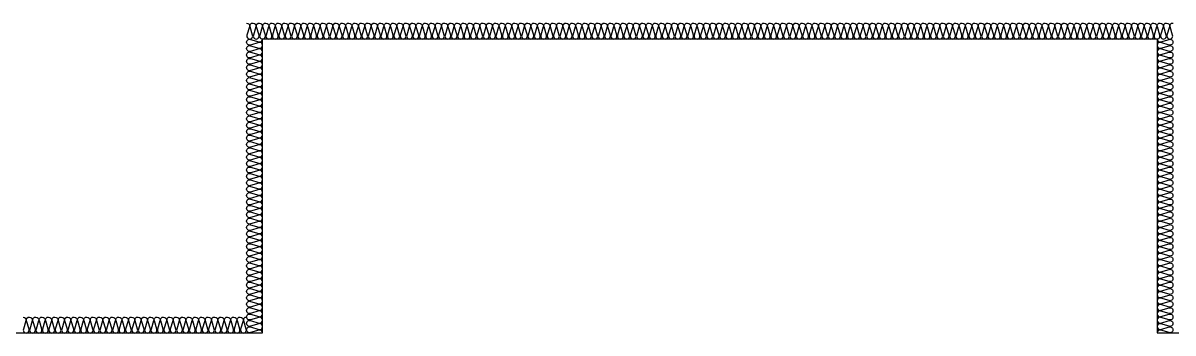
# Model space of a CAD drawing. Header units: millimetres. Extents: x 17311 to 801382, y -242618 to -104888.
# Drawn here: x 313111 to 316711, y -170479 to -169509 of the extents above; entities that cross this region are included whole.
import ezdxf

# ---------------------------------------------------------------- set-up
doc = ezdxf.new("R2010")
doc.units = ezdxf.units.MM
doc.header["$LTSCALE"] = 250
doc.layers.add('ISL', color=251, linetype='Continuous')

msp = doc.modelspace()

# ---------------------------------------------------------------- linework, layer by layer
at = {"layer": 'ISL'}
for points in [[(313810.7, -169509.5, -0.00027), (313810.7, -169509.5, -0.509267), (313819.5, -169521.6), (313811.8, -169547.4, 1.372593), (313829.5, -169547.4), (313821.8, -169521.6, -0.509267), (313830.7, -169509.5, -0.509267), (313839.5, -169521.6), (313831.8, -169547.4, 1.372593), (313849.5, -169547.4), (313841.8, -169521.6, -0.509267), (313850.7, -169509.5, -0.509267), (313859.5, -169521.6), (313851.8, -169547.4, 1.372593), (313869.5, -169547.4), (313861.8, -169521.6, -0.509267), (313870.7, -169509.5, -0.509267), (313879.5, -169521.6), (313871.8, -169547.4, 1.372593), (313889.5, -169547.4), (313881.8, -169521.6, -0.509267), (313890.7, -169509.5, -0.509267), (313899.5, -169521.6), (313891.8, -169547.4, 1.372593), (313909.5, -169547.4), (313901.8, -169521.6, -0.509267), (313910.7, -169509.5, -0.509267), (313919.5, -169521.6), (313911.8, -169547.4, 1.372593), (313929.5, -169547.4), (313921.8, -169521.6, -0.509267), (313930.7, -169509.5, -0.509267), (313939.5, -169521.6), (313931.8, -169547.4, 1.372593), (313949.5, -169547.4), (313941.8, -169521.6, -0.509267), (313950.7, -169509.5, -0.509267), (313959.5, -169521.6), (313951.8, -169547.4, 1.372593), (313969.5, -169547.4), (313961.8, -169521.6, -0.509267), (313970.7, -169509.5, -0.509267), (313979.5, -169521.6), (313971.8, -169547.4, 1.372593), (313989.5, -169547.4), (313981.8, -169521.6, -0.509267), (313990.7, -169509.5, -0.509267), (313999.5, -169521.6), (313991.8, -169547.4, 1.372593), (314009.5, -169547.4), (314001.8, -169521.6, -0.509267), (314010.7, -169509.5, -0.509267), (314019.5, -169521.6), (314011.8, -169547.4, 1.372593), (314029.5, -169547.4), (314021.8, -169521.6, -0.509267), (314030.7, -169509.5, -0.509267), (314039.5, -169521.6), (314031.8, -169547.4, 1.372593), (314049.5, -169547.4), (314041.8, -169521.6, -0.509267), (314050.7, -169509.5, -0.509267), (314059.5, -169521.6), (314051.8, -169547.4, 1.372593), (314069.5, -169547.4), (314061.8, -169521.6, -0.509267), (314070.7, -169509.5, -0.509267), (314079.5, -169521.6), (314071.8, -169547.4, 1.372593), (314089.5, -169547.4), (314081.8, -169521.6, -0.509267), (314090.7, -169509.5, -0.509267), (314099.5, -169521.6), (314091.8, -169547.4, 1.372593), (314109.5, -169547.4), (314101.8, -169521.6, -0.509267), (314110.7, -169509.5, -0.509267), (314119.5, -169521.6), (314111.8, -169547.4, 1.372593), (314129.5, -169547.4), (314121.8, -169521.6, -0.509267), (314130.7, -169509.5, -0.509267), (314139.5, -169521.6), (314131.8, -169547.4, 1.372593), (314149.5, -169547.4), (314141.8, -169521.6, -0.509267), (314150.7, -169509.5, -0.509267), (314159.5, -169521.6), (314151.8, -169547.4, 1.372593), (314169.5, -169547.4), (314161.8, -169521.6, -0.509267), (314170.7, -169509.5, -0.509267), (314179.5, -169521.6), (314171.8, -169547.4, 1.372593), (314189.5, -169547.4), (314181.8, -169521.6, -0.509267), (314190.7, -169509.5, -0.509267), (314199.5, -169521.6), (314191.8, -169547.4, 1.372593), (314209.5, -169547.4), (314201.8, -169521.6, -0.509267), (314210.7, -169509.5, -0.509267), (314219.5, -169521.6), (314211.8, -169547.4, 1.372593), (314229.5, -169547.4), (314221.8, -169521.6, -0.509267), (314230.7, -169509.5, -0.509267), (314239.5, -169521.6), (314231.8, -169547.4, 1.372593), (314249.5, -169547.4), (314241.8, -169521.6, -0.509267), (314250.7, -169509.5, -0.509267), (314259.5, -169521.6), (314251.8, -169547.4, 1.372593), (314269.5, -169547.4), (314261.8, -169521.6, -0.509267), (314270.7, -169509.5, -0.509267), (314279.5, -169521.6), (314271.8, -169547.4, 1.372593), (314289.5, -169547.4), (314281.8, -169521.6, -0.509267), (314290.7, -169509.5, -0.509267), (314299.5, -169521.6), (314291.8, -169547.4, 1.372593), (314309.5, -169547.4), (314301.8, -169521.6, -0.509267), (314310.7, -169509.5, -0.509267), (314319.5, -169521.6), (314311.8, -169547.4, 1.372593), (314329.5, -169547.4), (314321.8, -169521.6, -0.509267), (314330.7, -169509.5, -0.509267), (314339.5, -169521.6), (314331.8, -169547.4, 1.372593), (314349.5, -169547.4), (314341.8, -169521.6, -0.509267), (314350.7, -169509.5, -0.509267), (314359.5, -169521.6), (314351.8, -169547.4, 1.372593), (314369.5, -169547.4), (314361.8, -169521.6, -0.509267), (314370.7, -169509.5, -0.509267), (314379.5, -169521.6), (314371.8, -169547.4, 1.372593), (314389.5, -169547.4), (314381.8, -169521.6, -0.509267), (314390.7, -169509.5, -0.509267), (314399.5, -169521.6), (314391.8, -169547.4, 1.372593), (314409.5, -169547.4), (314401.8, -169521.6, -0.509267), (314410.7, -169509.5, -0.509267), (314419.5, -169521.6), (314411.8, -169547.4, 1.372593), (314429.5, -169547.4), (314421.8, -169521.6, -0.509267), (314430.7, -169509.5, -0.509267), (314439.5, -169521.6), (314431.8, -169547.4, 1.372593), (314449.5, -169547.4), (314441.8, -169521.6, -0.509267), (314450.7, -169509.5, -0.509267), (314459.5, -169521.6), (314451.8, -169547.4, 1.372593), (314469.5, -169547.4), (314461.8, -169521.6, -0.509267), (314470.7, -169509.5, -0.509267), (314479.5, -169521.6), (314471.8, -169547.4, 1.372593), (314489.5, -169547.4), (314481.8, -169521.6, -0.509267), (314490.7, -169509.5, -0.509267), (314499.5, -169521.6), (314491.8, -169547.4, 1.372593), (314509.5, -169547.4), (314501.8, -169521.6, -0.509267), (314510.7, -169509.5, -0.509267), (314519.5, -169521.6), (314511.8, -169547.4, 1.372593), (314529.5, -169547.4), (314521.8, -169521.6, -0.509267), (314530.7, -169509.5, -0.509267), (314539.5, -169521.6), (314531.8, -169547.4, 1.372593), (314549.5, -169547.4), (314541.8, -169521.6, -0.509267), (314550.7, -169509.5, -0.509267), (314559.5, -169521.6), (314551.8, -169547.4, 1.372593), (314569.5, -169547.4), (314561.8, -169521.6, -0.509267), (314570.7, -169509.5, -0.509267), (314579.5, -169521.6), (314571.8, -169547.4, 1.372593), (314589.5, -169547.4), (314581.8, -169521.6, -0.509267), (314590.7, -169509.5, -0.509267), (314599.5, -169521.6), (314591.8, -169547.4, 1.372593), (314609.5, -169547.4), (314601.8, -169521.6, -0.509267), (314610.7, -169509.5, -0.509267), (314619.5, -169521.6), (314611.8, -169547.4, 1.372593), (314629.5, -169547.4), (314621.8, -169521.6, -0.509267), (314630.7, -169509.5, -0.509267), (314639.5, -169521.6), (314631.8, -169547.4, 1.372593), (314649.5, -169547.4), (314641.8, -169521.6, -0.509267), (314650.7, -169509.5, -0.509267), (314659.5, -169521.6), (314651.8, -169547.4, 1.372593), (314669.5, -169547.4), (314661.8, -169521.6, -0.509267), (314670.7, -169509.5, -0.509267), (314679.5, -169521.6), (314671.8, -169547.4, 1.372593), (314689.5, -169547.4), (314681.8, -169521.6, -0.509267), (314690.7, -169509.5, -0.509267), (314699.5, -169521.6), (314691.8, -169547.4, 1.372593), (314709.5, -169547.4), (314701.8, -169521.6, -0.509267), (314710.7, -169509.5, -0.509267), (314719.5, -169521.6), (314711.8, -169547.4, 1.372593), (314729.5, -169547.4), (314721.8, -169521.6, -0.509267), (314730.7, -169509.5, -0.509267), (314739.5, -169521.6), (314731.8, -169547.4, 1.372593), (314749.5, -169547.4), (314741.8, -169521.6, -0.509267), (314750.7, -169509.5, -0.509267), (314759.5, -169521.6), (314751.8, -169547.4, 1.372593), (314769.5, -169547.4), (314761.8, -169521.6, -0.509267), (314770.7, -169509.5, -0.509267), (314779.5, -169521.6), (314771.8, -169547.4, 1.372593), (314789.5, -169547.4), (314781.8, -169521.6, -0.509267), (314790.7, -169509.5, -0.509267), (314799.5, -169521.6), (314791.8, -169547.4, 1.372593), (314809.5, -169547.4), (314801.8, -169521.6, -0.509267), (314810.7, -169509.5, -0.509267), (314819.5, -169521.6), (314811.8, -169547.4, 1.372593), (314829.5, -169547.4), (314821.8, -169521.6, -0.509267), (314830.7, -169509.5, -0.509267), (314839.5, -169521.6), (314831.8, -169547.4, 1.372593), (314849.5, -169547.4), (314841.8, -169521.6, -0.509267), (314850.7, -169509.5, -0.509267), (314859.5, -169521.6), (314851.8, -169547.4, 1.372593), (314869.5, -169547.4), (314861.8, -169521.6, -0.509267), (314870.7, -169509.5, -0.509267), (314879.5, -169521.6), (314871.8, -169547.4, 1.372593), (314889.5, -169547.4), (314881.8, -169521.6, -0.509267), (314890.7, -169509.5, -0.509267), (314899.5, -169521.6), (314891.8, -169547.4, 1.372593), (314909.5, -169547.4), (314901.8, -169521.6, -0.509267), (314910.7, -169509.5, -0.509267), (314919.5, -169521.6), (314911.8, -169547.4, 1.372593), (314929.5, -169547.4), (314921.8, -169521.6, -0.509267), (314930.7, -169509.5, -0.509267), (314939.5, -169521.6), (314931.8, -169547.4, 1.372593), (314949.5, -169547.4), (314941.8, -169521.6, -0.509267), (314950.7, -169509.5, -0.509267), (314959.5, -169521.6), (314951.8, -169547.4, 1.372593), (314969.5, -169547.4), (314961.8, -169521.6, -0.509267), (314970.7, -169509.5, -0.509267), (314979.5, -169521.6), (314971.8, -169547.4, 1.372593), (314989.5, -169547.4), (314981.8, -169521.6, -0.509267), (314990.7, -169509.5, -0.509267), (314999.5, -169521.6), (314991.8, -169547.4, 1.372593), (315009.5, -169547.4), (315001.8, -169521.6, -0.509267), (315010.7, -169509.5, -0.509267), (315019.5, -169521.6), (315011.8, -169547.4, 1.372593), (315029.5, -169547.4), (315021.8, -169521.6, -0.509267), (315030.7, -169509.5, -0.509267), (315039.5, -169521.6), (315031.8, -169547.4, 1.372593), (315049.5, -169547.4), (315041.8, -169521.6, -0.509267), (315050.7, -169509.5, -0.509267), (315059.5, -169521.6), (315051.8, -169547.4, 1.372593), (315069.5, -169547.4), (315061.8, -169521.6, -0.509267), (315070.7, -169509.5, -0.509267), (315079.5, -169521.6), (315071.8, -169547.4, 1.372593), (315089.5, -169547.4), (315081.8, -169521.6, -0.509267), (315090.7, -169509.5, -0.509267), (315099.5, -169521.6), (315091.8, -169547.4, 1.372593), (315109.5, -169547.4), (315101.8, -169521.6, -0.509267), (315110.7, -169509.5, -0.509267), (315119.5, -169521.6), (315111.8, -169547.4, 1.372593), (315129.5, -169547.4), (315121.8, -169521.6, -0.509267), (315130.7, -169509.5, -0.509267), (315139.5, -169521.6), (315131.8, -169547.4, 1.372593), (315149.5, -169547.4), (315141.8, -169521.6, -0.509267), (315150.7, -169509.5, -0.509267), (315159.5, -169521.6), (315151.8, -169547.4, 1.372593), (315169.5, -169547.4), (315161.8, -169521.6, -0.509267), (315170.7, -169509.5, -0.509267), (315179.5, -169521.6), (315171.8, -169547.4, 1.372593), (315189.5, -169547.4), (315181.8, -169521.6, -0.509267), (315190.7, -169509.5, -0.509267), (315199.5, -169521.6), (315191.8, -169547.4, 1.372593), (315209.5, -169547.4), (315201.8, -169521.6, -0.509267), (315210.7, -169509.5, -0.509267), (315219.5, -169521.6), (315211.8, -169547.4, 1.372593), (315229.5, -169547.4), (315221.8, -169521.6, -0.509267), (315230.7, -169509.5, -0.509267), (315239.5, -169521.6), (315231.8, -169547.4, 1.372593), (315249.5, -169547.4), (315241.8, -169521.6, -0.509267), (315250.7, -169509.5, -0.509267), (315259.5, -169521.6), (315251.8, -169547.4, 1.372593), (315269.5, -169547.4), (315261.8, -169521.6, -0.509267), (315270.7, -169509.5, -0.509267), (315279.5, -169521.6), (315271.8, -169547.4, 1.372593), (315289.5, -169547.4), (315281.8, -169521.6, -0.509267), (315290.7, -169509.5, -0.509267), (315299.5, -169521.6), (315291.8, -169547.4, 1.372593), (315309.5, -169547.4), (315301.8, -169521.6, -0.509267), (315310.7, -169509.5, -0.509267), (315319.5, -169521.6), (315311.8, -169547.4, 1.372593), (315329.5, -169547.4), (315321.8, -169521.6, -0.509267), (315330.7, -169509.5, -0.509267), (315339.5, -169521.6), (315331.8, -169547.4, 1.372593), (315349.5, -169547.4), (315341.8, -169521.6, -0.509267), (315350.7, -169509.5, -0.509267), (315359.5, -169521.6), (315351.8, -169547.4, 1.372593), (315369.5, -169547.4), (315361.8, -169521.6, -0.509267), (315370.7, -169509.5, -0.509267), (315379.5, -169521.6), (315371.8, -169547.4, 1.372593), (315389.5, -169547.4), (315381.8, -169521.6, -0.509267), (315390.7, -169509.5, -0.509267), (315399.5, -169521.6), (315391.8, -169547.4, 1.372593), (315409.5, -169547.4), (315401.8, -169521.6, -0.509267), (315410.7, -169509.5, -0.509267), (315419.5, -169521.6), (315411.8, -169547.4, 1.372593), (315429.5, -169547.4), (315421.8, -169521.6, -0.509267), (315430.7, -169509.5, -0.509267), (315439.5, -169521.6), (315431.8, -169547.4, 1.372593), (315449.5, -169547.4), (315441.8, -169521.6, -0.509267), (315450.7, -169509.5, -0.509267), (315459.5, -169521.6), (315451.8, -169547.4, 1.372593), (315469.5, -169547.4), (315461.8, -169521.6, -0.509267), (315470.7, -169509.5, -0.509267), (315479.5, -169521.6), (315471.8, -169547.4, 1.372593), (315489.5, -169547.4), (315481.8, -169521.6, -0.509267), (315490.7, -169509.5, -0.509267), (315499.5, -169521.6), (315491.8, -169547.4, 1.372593), (315509.5, -169547.4), (315501.8, -169521.6, -0.509267), (315510.7, -169509.5, -0.509267), (315519.5, -169521.6), (315511.8, -169547.4, 1.372593), (315529.5, -169547.4), (315521.8, -169521.6, -0.509267), (315530.7, -169509.5, -0.509267), (315539.5, -169521.6), (315531.8, -169547.4, 1.372593), (315549.5, -169547.4), (315541.8, -169521.6, -0.509267), (315550.7, -169509.5, -0.509267), (315559.5, -169521.6), (315551.8, -169547.4, 1.372593), (315569.5, -169547.4), (315561.8, -169521.6, -0.509267), (315570.7, -169509.5, -0.509267), (315579.5, -169521.6), (315571.8, -169547.4, 1.372593), (315589.5, -169547.4), (315581.8, -169521.6, -0.509267), (315590.7, -169509.5, -0.509267), (315599.5, -169521.6), (315591.8, -169547.4, 1.372593), (315609.5, -169547.4), (315601.8, -169521.6, -0.509267), (315610.7, -169509.5, -0.509267), (315619.5, -169521.6), (315611.8, -169547.4, 1.372593), (315629.5, -169547.4), (315621.8, -169521.6, -0.509267), (315630.7, -169509.5, -0.509267), (315639.5, -169521.6), (315631.8, -169547.4, 1.372593), (315649.5, -169547.4), (315641.8, -169521.6, -0.509267), (315650.7, -169509.5, -0.509267), (315659.5, -169521.6), (315651.8, -169547.4, 1.372593), (315669.5, -169547.4), (315661.8, -169521.6, -0.509267), (315670.7, -169509.5, -0.509267), (315679.5, -169521.6), (315671.8, -169547.4, 1.372593), (315689.5, -169547.4), (315681.8, -169521.6, -0.509267), (315690.7, -169509.5, -0.509267), (315699.5, -169521.6), (315691.8, -169547.4, 1.372593), (315709.5, -169547.4), (315701.8, -169521.6, -0.509267), (315710.7, -169509.5, -0.509267), (315719.5, -169521.6), (315711.8, -169547.4, 1.372593), (315729.5, -169547.4), (315721.8, -169521.6, -0.509267), (315730.7, -169509.5, -0.509267), (315739.5, -169521.6), (315731.8, -169547.4, 1.372593), (315749.5, -169547.4), (315741.8, -169521.6, -0.509267), (315750.7, -169509.5, -0.509267), (315759.5, -169521.6), (315751.8, -169547.4, 1.372593), (315769.5, -169547.4), (315761.8, -169521.6, -0.509267), (315770.7, -169509.5, -0.509267), (315779.5, -169521.6), (315771.8, -169547.4, 1.372593), (315789.5, -169547.4), (315781.8, -169521.6, -0.509267), (315790.7, -169509.5, -0.509267), (315799.5, -169521.6), (315791.8, -169547.4, 1.372593), (315809.5, -169547.4), (315801.8, -169521.6, -0.509267), (315810.7, -169509.5, -0.509267), (315819.5, -169521.6), (315811.8, -169547.4, 1.372593), (315829.5, -169547.4), (315821.8, -169521.6, -0.509267), (315830.7, -169509.5, -0.509267), (315839.5, -169521.6), (315831.8, -169547.4, 1.372593), (315849.5, -169547.4), (315841.8, -169521.6, -0.509267), (315850.7, -169509.5, -0.509267), (315859.5, -169521.6), (315851.8, -169547.4, 1.372593), (315869.5, -169547.4), (315861.8, -169521.6, -0.509267), (315870.7, -169509.5, -0.509267), (315879.5, -169521.6), (315871.8, -169547.4, 1.372593), (315889.5, -169547.4), (315881.8, -169521.6, -0.509267), (315890.7, -169509.5, -0.509267), (315899.5, -169521.6), (315891.8, -169547.4, 1.372593), (315909.5, -169547.4), (315901.8, -169521.6, -0.509267), (315910.7, -169509.5, -0.509267), (315919.5, -169521.6), (315911.8, -169547.4, 1.372593), (315929.5, -169547.4), (315921.8, -169521.6, -0.509267), (315930.7, -169509.5, -0.509267), (315939.5, -169521.6), (315931.8, -169547.4, 1.372593), (315949.5, -169547.4), (315941.8, -169521.6, -0.509267), (315950.7, -169509.5, -0.509267), (315959.5, -169521.6), (315951.8, -169547.4, 1.372593), (315969.5, -169547.4), (315961.8, -169521.6, -0.509267), (315970.7, -169509.5, -0.509267), (315979.5, -169521.6), (315971.8, -169547.4, 1.372593), (315989.5, -169547.4), (315981.8, -169521.6, -0.509267), (315990.7, -169509.5, -0.509267), (315999.5, -169521.6), (315991.8, -169547.4, 1.372593), (316009.5, -169547.4), (316001.8, -169521.6, -0.509267), (316010.7, -169509.5, -0.509267), (316019.5, -169521.6), (316011.8, -169547.4, 1.372593), (316029.5, -169547.4), (316021.8, -169521.6, -0.509267), (316030.7, -169509.5, -0.509267), (316039.5, -169521.6), (316031.8, -169547.4, 1.372593), (316049.5, -169547.4), (316041.8, -169521.6, -0.509267), (316050.7, -169509.5, -0.509267), (316059.5, -169521.6), (316051.8, -169547.4, 1.372593), (316069.5, -169547.4), (316061.8, -169521.6, -0.509267), (316070.7, -169509.5, -0.509267), (316079.5, -169521.6), (316071.8, -169547.4, 1.372593), (316089.5, -169547.4), (316081.8, -169521.6, -0.509267), (316090.7, -169509.5, -0.509267), (316099.5, -169521.6), (316091.8, -169547.4, 1.372593), (316109.5, -169547.4), (316101.8, -169521.6, -0.509267), (316110.7, -169509.5, -0.509267), (316119.5, -169521.6), (316111.8, -169547.4, 1.372593), (316129.5, -169547.4), (316121.8, -169521.6, -0.509267), (316130.7, -169509.5, -0.509267), (316139.5, -169521.6), (316131.8, -169547.4, 1.372593), (316149.5, -169547.4), (316141.8, -169521.6, -0.509267), (316150.7, -169509.5, -0.509267), (316159.5, -169521.6), (316151.8, -169547.4, 1.372593), (316169.5, -169547.4), (316161.8, -169521.6, -0.509267), (316170.7, -169509.5, -0.509267), (316179.5, -169521.6), (316171.8, -169547.4, 1.372593), (316189.5, -169547.4), (316181.8, -169521.6, -0.509267), (316190.7, -169509.5, -0.509267), (316199.5, -169521.6), (316191.8, -169547.4, 1.372593), (316209.5, -169547.4), (316201.8, -169521.6, -0.509267), (316210.7, -169509.5, -0.509267), (316219.5, -169521.6), (316211.8, -169547.4, 1.372593), (316229.5, -169547.4), (316221.8, -169521.6, -0.509267), (316230.7, -169509.5, -0.509267), (316239.5, -169521.6), (316231.8, -169547.4, 1.372593), (316249.5, -169547.4), (316241.8, -169521.6, -0.509267), (316250.7, -169509.5, -0.509267), (316259.5, -169521.6), (316251.8, -169547.4, 1.372593), (316269.5, -169547.4), (316261.8, -169521.6, -0.509267), (316270.7, -169509.5, -0.509267), (316279.5, -169521.6), (316271.8, -169547.4, 1.372593), (316289.5, -169547.4), (316281.8, -169521.6, -0.509267), (316290.7, -169509.5, -0.509267), (316299.5, -169521.6), (316291.8, -169547.4, 1.372593), (316309.5, -169547.4), (316301.8, -169521.6, -0.509267), (316310.7, -169509.5, -0.509267), (316319.5, -169521.6), (316311.8, -169547.4, 1.372593), (316329.5, -169547.4), (316321.8, -169521.6, -0.509267), (316330.7, -169509.5, -0.509267), (316339.5, -169521.6), (316331.8, -169547.4, 1.372593), (316349.5, -169547.4), (316341.8, -169521.6, -0.509267), (316350.7, -169509.5, -0.509267), (316359.5, -169521.6), (316351.8, -169547.4, 1.372593), (316369.5, -169547.4), (316361.8, -169521.6, -0.509267), (316370.7, -169509.5, -0.509267), (316379.5, -169521.6), (316371.8, -169547.4, 1.372593), (316389.5, -169547.4), (316381.8, -169521.6, -0.509267), (316390.7, -169509.5, -0.509267), (316399.5, -169521.6), (316391.8, -169547.4, 1.372593), (316409.5, -169547.4), (316401.8, -169521.6, -0.509267), (316410.7, -169509.5, -0.509267), (316419.5, -169521.6), (316411.8, -169547.4, 1.372593), (316429.5, -169547.4), (316421.8, -169521.6, -0.509267), (316430.7, -169509.5, -0.509267), (316439.5, -169521.6), (316431.8, -169547.4, 1.372593), (316449.5, -169547.4), (316441.8, -169521.6, -0.509267), (316450.7, -169509.5, -0.509267), (316459.5, -169521.6), (316451.8, -169547.4, 1.372593), (316469.5, -169547.4), (316461.8, -169521.6, -0.509267), (316470.7, -169509.5, -0.509267), (316479.5, -169521.6), (316471.8, -169547.4, 1.372593), (316489.5, -169547.4), (316481.8, -169521.6, -0.509267), (316490.7, -169509.5, -0.509267), (316499.5, -169521.6), (316491.8, -169547.4, 1.372593), (316509.5, -169547.4), (316501.8, -169521.6, -0.509267), (316510.7, -169509.5, -0.509267), (316519.5, -169521.6), (316511.8, -169547.4, 1.372593), (316529.5, -169547.4), (316521.8, -169521.6, -0.509267), (316530.7, -169509.5, -0.509267), (316539.5, -169521.6), (316531.8, -169547.4, 1.372593), (316549.5, -169547.4), (316541.8, -169521.6, -0.509267), (316550.7, -169509.5, -0.509267), (316559.5, -169521.6), (316551.8, -169547.4, 1.372593), (316569.5, -169547.4), (316561.8, -169521.6, -0.509267), (316570.7, -169509.5, -0.509267), (316579.5, -169521.6), (316571.8, -169547.4, 1.372593), (316589.5, -169547.4), (316581.8, -169521.6, -0.509267), (316590.7, -169509.5, -0.509267), (316599.5, -169521.6), (316591.8, -169547.4, 1.372593), (316609.5, -169547.4), (316601.8, -169521.6, -0.509267), (316610.7, -169509.5, -0.509267), (316619.5, -169521.6), (316611.8, -169547.4, 1.372593), (316629.5, -169547.4), (316621.8, -169521.6, -0.509267), (316630.7, -169509.5, -0.509267), (316639.5, -169521.6), (316631.8, -169547.4, 1.372593), (316649.5, -169547.4), (316641.8, -169521.6, -0.509267), (316650.7, -169509.5, -0.509267), (316659.5, -169521.6), (316651.8, -169547.4, 1.372593), (316669.5, -169547.4), (316661.8, -169521.6, -0.509267), (316670.7, -169509.5, -0.509267), (316679.5, -169521.6), (316671.8, -169547.4, 1.372593), (316689.5, -169547.4), (316681.8, -169521.6, -0.509267), (316690.7, -169509.5, -0.509267), (316699.5, -169521.6), (316691.8, -169547.4, 1.372593), (316709.5, -169547.4), (316701.8, -169521.6, -0.508927), (316710.7, -169509.5, -0.508927)], [(313860.7, -170479.5, 0.509267), (313848.5, -170470.6), (313822.8, -170478.3, -1.372593), (313822.8, -170460.6), (313848.5, -170468.3, 0.509267), (313860.7, -170459.5, 0.509267), (313848.5, -170450.6), (313822.8, -170458.3, -1.372593), (313822.8, -170440.6), (313848.5, -170448.3, 0.509267), (313860.7, -170439.5, 0.509267), (313848.5, -170430.6), (313822.8, -170438.3, -1.372593), (313822.8, -170420.6), (313848.5, -170428.3, 0.509267), (313860.7, -170419.5, 0.509267), (313848.5, -170410.6), (313822.8, -170418.3, -1.372593), (313822.8, -170400.6), (313848.5, -170408.3, 0.509267), (313860.7, -170399.5, 0.509267), (313848.5, -170390.6), (313822.8, -170398.3, -1.372593), (313822.8, -170380.6), (313848.5, -170388.3, 0.509267), (313860.7, -170379.5, 0.509267), (313848.5, -170370.6), (313822.8, -170378.3, -1.372593), (313822.8, -170360.6), (313848.5, -170368.3, 0.509267), (313860.7, -170359.5, 0.509267), (313848.5, -170350.6), (313822.8, -170358.3, -1.372593), (313822.8, -170340.6), (313848.5, -170348.3, 0.509267), (313860.7, -170339.5, 0.509267), (313848.5, -170330.6), (313822.8, -170338.3, -1.372593), (313822.8, -170320.6), (313848.5, -170328.3, 0.509267), (313860.7, -170319.5, 0.509267), (313848.5, -170310.6), (313822.8, -170318.3, -1.372593), (313822.8, -170300.6), (313848.5, -170308.3, 0.509267), (313860.7, -170299.5, 0.509267), (313848.5, -170290.6), (313822.8, -170298.3, -1.372593), (313822.8, -170280.6), (313848.5, -170288.3, 0.509267), (313860.7, -170279.5, 0.509267), (313848.5, -170270.6), (313822.8, -170278.3, -1.372593), (313822.8, -170260.6), (313848.5, -170268.3, 0.509267), (313860.7, -170259.5, 0.509267), (313848.5, -170250.6), (313822.8, -170258.3, -1.372593), (313822.8, -170240.6), (313848.5, -170248.3, 0.509267), (313860.7, -170239.5, 0.509267), (313848.5, -170230.6), (313822.8, -170238.3, -1.372593), (313822.8, -170220.6), (313848.5, -170228.3, 0.509267), (313860.7, -170219.5, 0.509267), (313848.5, -170210.6), (313822.8, -170218.3, -1.372593), (313822.8, -170200.6), (313848.5, -170208.3, 0.509267), (313860.7, -170199.5, 0.509267), (313848.5, -170190.6), (313822.8, -170198.3, -1.372593), (313822.8, -170180.6), (313848.5, -170188.3, 0.509267), (313860.7, -170179.5, 0.509267), (313848.5, -170170.6), (313822.8, -170178.3, -1.372593), (313822.8, -170160.6), (313848.5, -170168.3, 0.509267), (313860.7, -170159.5, 0.509267), (313848.5, -170150.6), (313822.8, -170158.3, -1.372593), (313822.8, -170140.6), (313848.5, -170148.3, 0.509267), (313860.7, -170139.5, 0.509267), (313848.5, -170130.6), (313822.8, -170138.3, -1.372593), (313822.8, -170120.6), (313848.5, -170128.3, 0.509267), (313860.7, -170119.5, 0.509267), (313848.5, -170110.6), (313822.8, -170118.3, -1.372593), (313822.8, -170100.6), (313848.5, -170108.3, 0.509267), (313860.7, -170099.5, 0.509267), (313848.5, -170090.6), (313822.8, -170098.3, -1.372593), (313822.8, -170080.6), (313848.5, -170088.3, 0.509267), (313860.7, -170079.5, 0.509267), (313848.5, -170070.6), (313822.8, -170078.3, -1.372593), (313822.8, -170060.6), (313848.5, -170068.3, 0.509267), (313860.7, -170059.5, 0.509267), (313848.5, -170050.6), (313822.8, -170058.3, -1.372593), (313822.8, -170040.6), (313848.5, -170048.3, 0.509267), (313860.7, -170039.5, 0.509267), (313848.5, -170030.6), (313822.8, -170038.3, -1.372593), (313822.8, -170020.6), (313848.5, -170028.3, 0.509267), (313860.7, -170019.5, 0.509267), (313848.5, -170010.6), (313822.8, -170018.3, -1.372593), (313822.8, -170000.6), (313848.5, -170008.3, 0.509267), (313860.7, -169999.5, 0.509267), (313848.5, -169990.6), (313822.8, -169998.3, -1.372593), (313822.8, -169980.6), (313848.5, -169988.3, 0.509267), (313860.7, -169979.5, 0.509267), (313848.5, -169970.6), (313822.8, -169978.3, -1.372593), (313822.8, -169960.6), (313848.5, -169968.3, 0.509267), (313860.7, -169959.5, 0.509267), (313848.5, -169950.6), (313822.8, -169958.3, -1.372593), (313822.8, -169940.6), (313848.5, -169948.3, 0.509267), (313860.7, -169939.5, 0.509267), (313848.5, -169930.6), (313822.8, -169938.3, -1.372593), (313822.8, -169920.6), (313848.5, -169928.3, 0.509267), (313860.7, -169919.5, 0.509267), (313848.5, -169910.6), (313822.8, -169918.3, -1.372593), (313822.8, -169900.6), (313848.5, -169908.3, 0.509267), (313860.7, -169899.5, 0.509267), (313848.5, -169890.6), (313822.8, -169898.3, -1.372593), (313822.8, -169880.6), (313848.5, -169888.3, 0.509267), (313860.7, -169879.5, 0.509267), (313848.5, -169870.6), (313822.8, -169878.3, -1.372593), (313822.8, -169860.6), (313848.5, -169868.3, 0.509267), (313860.7, -169859.5, 0.509267), (313848.5, -169850.6), (313822.8, -169858.3, -1.372593), (313822.8, -169840.6), (313848.5, -169848.3, 0.509267), (313860.7, -169839.5, 0.509267), (313848.5, -169830.6), (313822.8, -169838.3, -1.372593), (313822.8, -169820.6), (313848.5, -169828.3, 0.509267), (313860.7, -169819.5, 0.509267), (313848.5, -169810.6), (313822.8, -169818.3, -1.372593), (313822.8, -169800.6), (313848.5, -169808.3, 0.509267), (313860.7, -169799.5, 0.509267), (313848.5, -169790.6), (313822.8, -169798.3, -1.372593), (313822.8, -169780.6), (313848.5, -169788.3, 0.509267), (313860.7, -169779.5, 0.509267), (313848.5, -169770.6), (313822.8, -169778.3, -1.372593), (313822.8, -169760.6), (313848.5, -169768.3, 0.509267), (313860.7, -169759.5, 0.509267), (313848.5, -169750.6), (313822.8, -169758.3, -1.372593), (313822.8, -169740.6), (313848.5, -169748.3, 0.509267), (313860.7, -169739.5, 0.509267), (313848.5, -169730.6), (313822.8, -169738.3, -1.372593), (313822.8, -169720.6), (313848.5, -169728.3, 0.509267), (313860.7, -169719.5, 0.509267), (313848.5, -169710.6), (313822.8, -169718.3, -1.372593), (313822.8, -169700.6), (313848.5, -169708.3, 0.509267), (313860.7, -169699.5, 0.509267), (313848.5, -169690.6), (313822.8, -169698.3, -1.372593), (313822.8, -169680.6), (313848.5, -169688.3, 0.509267), (313860.7, -169679.5, 0.509267), (313848.5, -169670.6), (313822.8, -169678.3, -1.372593), (313822.8, -169660.6), (313848.5, -169668.3, 0.509267), (313860.7, -169659.5, 0.509267), (313848.5, -169650.6), (313822.8, -169658.3, -1.372593), (313822.8, -169640.6), (313848.5, -169648.3, 0.509267), (313860.7, -169639.5, 0.509267), (313848.5, -169630.6), (313822.8, -169638.3, -1.372593), (313822.8, -169620.6), (313848.5, -169628.3, 0.509267), (313860.7, -169619.5, 0.509267), (313848.5, -169610.6), (313822.8, -169618.3, -1.372593), (313822.8, -169600.6), (313848.5, -169608.3, 0.509267), (313860.7, -169599.5, 0.509267), (313848.5, -169590.6), (313822.8, -169598.3, -1.372593), (313822.8, -169580.6), (313848.5, -169588.3, 0.509267), (313860.7, -169579.5, 0.509267), (313848.5, -169570.6), (313822.8, -169578.3, -1.372593), (313822.8, -169560.6), (313848.5, -169568.3, 0.509267), (313860.7, -169559.5)], [(316660.7, -169559.5, 0.509267), (316672.8, -169568.3), (316698.5, -169560.7, -1.372593), (316698.5, -169578.3), (316672.8, -169570.7, 0.509267), (316660.7, -169579.5, 0.509267), (316672.8, -169588.3), (316698.5, -169580.7, -1.372593), (316698.5, -169598.3), (316672.8, -169590.7, 0.509267), (316660.7, -169599.5, 0.509267), (316672.8, -169608.3), (316698.5, -169600.7, -1.372593), (316698.5, -169618.3), (316672.8, -169610.7, 0.509267), (316660.7, -169619.5, 0.509267), (316672.8, -169628.3), (316698.5, -169620.7, -1.372593), (316698.5, -169638.3), (316672.8, -169630.7, 0.509267), (316660.7, -169639.5, 0.509267), (316672.8, -169648.3), (316698.5, -169640.7, -1.372593), (316698.5, -169658.3), (316672.8, -169650.7, 0.509267), (316660.7, -169659.5, 0.509267), (316672.8, -169668.3), (316698.5, -169660.7, -1.372593), (316698.5, -169678.3), (316672.8, -169670.7, 0.509267), (316660.7, -169679.5, 0.509267), (316672.8, -169688.3), (316698.5, -169680.7, -1.372593), (316698.5, -169698.3), (316672.8, -169690.7, 0.509267), (316660.7, -169699.5, 0.509267), (316672.8, -169708.3), (316698.5, -169700.7, -1.372593), (316698.5, -169718.3), (316672.8, -169710.7, 0.509267), (316660.7, -169719.5, 0.509267), (316672.8, -169728.3), (316698.5, -169720.7, -1.372593), (316698.5, -169738.3), (316672.8, -169730.7, 0.509267), (316660.7, -169739.5, 0.509267), (316672.8, -169748.3), (316698.5, -169740.7, -1.372593), (316698.5, -169758.3), (316672.8, -169750.7, 0.509267), (316660.7, -169759.5, 0.509267), (316672.8, -169768.3), (316698.5, -169760.7, -1.372593), (316698.5, -169778.3), (316672.8, -169770.7, 0.509267), (316660.7, -169779.5, 0.509267), (316672.8, -169788.3), (316698.5, -169780.7, -1.372593), (316698.5, -169798.3), (316672.8, -169790.7, 0.509267), (316660.7, -169799.5, 0.509267), (316672.8, -169808.3), (316698.5, -169800.7, -1.372593), (316698.5, -169818.3), (316672.8, -169810.7, 0.509267), (316660.7, -169819.5, 0.509267), (316672.8, -169828.3), (316698.5, -169820.7, -1.372593), (316698.5, -169838.3), (316672.8, -169830.7, 0.509267), (316660.7, -169839.5, 0.509267), (316672.8, -169848.3), (316698.5, -169840.7, -1.372593), (316698.5, -169858.3), (316672.8, -169850.7, 0.509267), (316660.7, -169859.5, 0.509267), (316672.8, -169868.3), (316698.5, -169860.7, -1.372593), (316698.5, -169878.3), (316672.8, -169870.7, 0.509267), (316660.7, -169879.5, 0.509267), (316672.8, -169888.3), (316698.5, -169880.7, -1.372593), (316698.5, -169898.3), (316672.8, -169890.7, 0.509267), (316660.7, -169899.5, 0.509267), (316672.8, -169908.3), (316698.5, -169900.7, -1.372593), (316698.5, -169918.3), (316672.8, -169910.7, 0.509267), (316660.7, -169919.5, 0.509267), (316672.8, -169928.3), (316698.5, -169920.7, -1.372593), (316698.5, -169938.3), (316672.8, -169930.7, 0.509267), (316660.7, -169939.5, 0.509267), (316672.8, -169948.3), (316698.5, -169940.7, -1.372593), (316698.5, -169958.3), (316672.8, -169950.7, 0.509267), (316660.7, -169959.5, 0.509267), (316672.8, -169968.3), (316698.5, -169960.7, -1.372593), (316698.5, -169978.3), (316672.8, -169970.7, 0.509267), (316660.7, -169979.5, 0.509267), (316672.8, -169988.3), (316698.5, -169980.7, -1.372593), (316698.5, -169998.3), (316672.8, -169990.7, 0.509267), (316660.7, -169999.5, 0.509267), (316672.8, -170008.3), (316698.5, -170000.7, -1.372593), (316698.5, -170018.3), (316672.8, -170010.7, 0.509267), (316660.7, -170019.5, 0.509267), (316672.8, -170028.3), (316698.5, -170020.7, -1.372593), (316698.5, -170038.3), (316672.8, -170030.7, 0.509267), (316660.7, -170039.5, 0.509267), (316672.8, -170048.3), (316698.5, -170040.7, -1.372593), (316698.5, -170058.3), (316672.8, -170050.7, 0.509267), (316660.7, -170059.5, 0.509267), (316672.8, -170068.3), (316698.5, -170060.7, -1.372593), (316698.5, -170078.3), (316672.8, -170070.7, 0.509267), (316660.7, -170079.5, 0.509267), (316672.8, -170088.3), (316698.5, -170080.7, -1.372593), (316698.5, -170098.3), (316672.8, -170090.7, 0.509267), (316660.7, -170099.5, 0.509267), (316672.8, -170108.3), (316698.5, -170100.7, -1.372593), (316698.5, -170118.3), (316672.8, -170110.7, 0.509267), (316660.7, -170119.5, 0.509267), (316672.8, -170128.3), (316698.5, -170120.7, -1.372593), (316698.5, -170138.3), (316672.8, -170130.7, 0.509267), (316660.7, -170139.5, 0.509267), (316672.8, -170148.3), (316698.5, -170140.7, -1.372593), (316698.5, -170158.3), (316672.8, -170150.7, 0.509267), (316660.7, -170159.5, 0.509267), (316672.8, -170168.3), (316698.5, -170160.7, -1.372593), (316698.5, -170178.3), (316672.8, -170170.7, 0.509267), (316660.7, -170179.5, 0.509267), (316672.8, -170188.3), (316698.5, -170180.7, -1.372593), (316698.5, -170198.3), (316672.8, -170190.7, 0.509267), (316660.7, -170199.5, 0.509267), (316672.8, -170208.3), (316698.5, -170200.7, -1.372593), (316698.5, -170218.3), (316672.8, -170210.7, 0.509267), (316660.7, -170219.5, 0.509267), (316672.8, -170228.3), (316698.5, -170220.7, -1.372593), (316698.5, -170238.3), (316672.8, -170230.7, 0.509267), (316660.7, -170239.5, 0.509267), (316672.8, -170248.3), (316698.5, -170240.7, -1.372593), (316698.5, -170258.3), (316672.8, -170250.7, 0.509267), (316660.7, -170259.5, 0.509267), (316672.8, -170268.3), (316698.5, -170260.7, -1.372593), (316698.5, -170278.3), (316672.8, -170270.7, 0.509267), (316660.7, -170279.5, 0.509267), (316672.8, -170288.3), (316698.5, -170280.7, -1.372593), (316698.5, -170298.3), (316672.8, -170290.7, 0.509267), (316660.7, -170299.5, 0.509267), (316672.8, -170308.3), (316698.5, -170300.7, -1.372593), (316698.5, -170318.3), (316672.8, -170310.7, 0.509267), (316660.7, -170319.5, 0.509267), (316672.8, -170328.3), (316698.5, -170320.7, -1.372593), (316698.5, -170338.3), (316672.8, -170330.7, 0.509267), (316660.7, -170339.5, 0.509267), (316672.8, -170348.3), (316698.5, -170340.7, -1.372593), (316698.5, -170358.3), (316672.8, -170350.7, 0.509267), (316660.7, -170359.5, 0.509267), (316672.8, -170368.3), (316698.5, -170360.7, -1.372593), (316698.5, -170378.3), (316672.8, -170370.7, 0.509267), (316660.7, -170379.5, 0.509267), (316672.8, -170388.3), (316698.5, -170380.7, -1.372593), (316698.5, -170398.3), (316672.8, -170390.7, 0.509267), (316660.7, -170399.5, 0.509267), (316672.8, -170408.3), (316698.5, -170400.7, -1.372593), (316698.5, -170418.3), (316672.8, -170410.7, 0.509267), (316660.7, -170419.5, 0.509267), (316672.8, -170428.3), (316698.5, -170420.7, -1.372593), (316698.5, -170438.3), (316672.8, -170430.7, 0.509267), (316660.7, -170439.5, 0.509267), (316672.8, -170448.3), (316698.5, -170440.7, -1.372593), (316698.5, -170458.3), (316672.8, -170450.7, 0.509267), (316660.7, -170459.5, 0.509267), (316672.8, -170468.3), (316698.5, -170460.7, -1.372593), (316698.5, -170478.3), (316672.8, -170470.7, 0.509267), (316660.7, -170479.5)], [(313110.7, -170429.5, -0.509267), (313119.5, -170441.6), (313111.8, -170467.4, 1.372593), (313129.5, -170467.4), (313121.8, -170441.6, -0.509267), (313130.7, -170429.5, -0.509267), (313139.5, -170441.6), (313131.8, -170467.4, 1.372593), (313149.5, -170467.4), (313141.8, -170441.6, -0.509267), (313150.7, -170429.5, -0.509267), (313159.5, -170441.6), (313151.8, -170467.4, 1.372593), (313169.5, -170467.4), (313161.8, -170441.6, -0.509267), (313170.7, -170429.5, -0.509267), (313179.5, -170441.6), (313171.8, -170467.4, 1.372593), (313189.5, -170467.4), (313181.8, -170441.6, -0.509267), (313190.7, -170429.5, -0.509267), (313199.5, -170441.6), (313191.8, -170467.4, 1.372593), (313209.5, -170467.4), (313201.8, -170441.6, -0.509267), (313210.7, -170429.5, -0.509267), (313219.5, -170441.6), (313211.8, -170467.4, 1.372593), (313229.5, -170467.4), (313221.8, -170441.6, -0.509267), (313230.7, -170429.5, -0.509267), (313239.5, -170441.6), (313231.8, -170467.4, 1.372593), (313249.5, -170467.4), (313241.8, -170441.6, -0.509267), (313250.7, -170429.5, -0.509267), (313259.5, -170441.6), (313251.8, -170467.4, 1.372593), (313269.5, -170467.4), (313261.8, -170441.6, -0.509267), (313270.7, -170429.5, -0.509267), (313279.5, -170441.6), (313271.8, -170467.4, 1.372593), (313289.5, -170467.4), (313281.8, -170441.6, -0.509267), (313290.7, -170429.5, -0.509267), (313299.5, -170441.6), (313291.8, -170467.4, 1.372593), (313309.5, -170467.4), (313301.8, -170441.6, -0.509267), (313310.7, -170429.5, -0.509267), (313319.5, -170441.6), (313311.8, -170467.4, 1.372593), (313329.5, -170467.4), (313321.8, -170441.6, -0.509267), (313330.7, -170429.5, -0.509267), (313339.5, -170441.6), (313331.8, -170467.4, 1.372593), (313349.5, -170467.4), (313341.8, -170441.6, -0.509267), (313350.7, -170429.5, -0.509267), (313359.5, -170441.6), (313351.8, -170467.4, 1.372593), (313369.5, -170467.4), (313361.8, -170441.6, -0.509267), (313370.7, -170429.5, -0.509267), (313379.5, -170441.6), (313371.8, -170467.4, 1.372593), (313389.5, -170467.4), (313381.8, -170441.6, -0.509267), (313390.7, -170429.5, -0.509267), (313399.5, -170441.6), (313391.8, -170467.4, 1.372593), (313409.5, -170467.4), (313401.8, -170441.6, -0.509267), (313410.7, -170429.5, -0.509267), (313419.5, -170441.6), (313411.8, -170467.4, 1.372593), (313429.5, -170467.4), (313421.8, -170441.6, -0.509267), (313430.7, -170429.5, -0.509267), (313439.5, -170441.6), (313431.8, -170467.4, 1.372593), (313449.5, -170467.4), (313441.8, -170441.6, -0.509267), (313450.7, -170429.5, -0.509267), (313459.5, -170441.6), (313451.8, -170467.4, 1.372593), (313469.5, -170467.4), (313461.8, -170441.6, -0.509267), (313470.7, -170429.5, -0.509267), (313479.5, -170441.6), (313471.8, -170467.4, 1.372593), (313489.5, -170467.4), (313481.8, -170441.6, -0.509267), (313490.7, -170429.5, -0.509267), (313499.5, -170441.6), (313491.8, -170467.4, 1.372593), (313509.5, -170467.4), (313501.8, -170441.6, -0.509267), (313510.7, -170429.5, -0.509267), (313519.5, -170441.6), (313511.8, -170467.4, 1.372593), (313529.5, -170467.4), (313521.8, -170441.6, -0.509267), (313530.7, -170429.5, -0.509267), (313539.5, -170441.6), (313531.8, -170467.4, 1.372593), (313549.5, -170467.4), (313541.8, -170441.6, -0.509267), (313550.7, -170429.5, -0.509267), (313559.5, -170441.6), (313551.8, -170467.4, 1.372593), (313569.5, -170467.4), (313561.8, -170441.6, -0.509267), (313570.7, -170429.5, -0.509267), (313579.5, -170441.6), (313571.8, -170467.4, 1.372593), (313589.5, -170467.4), (313581.8, -170441.6, -0.509267), (313590.7, -170429.5, -0.509267), (313599.5, -170441.6), (313591.8, -170467.4, 1.372593), (313609.5, -170467.4), (313601.8, -170441.6, -0.509267), (313610.7, -170429.5, -0.509267), (313619.5, -170441.6), (313611.8, -170467.4, 1.372593), (313629.5, -170467.4), (313621.8, -170441.6, -0.509267), (313630.7, -170429.5, -0.509267), (313639.5, -170441.6), (313631.8, -170467.4, 1.372593), (313649.5, -170467.4), (313641.8, -170441.6, -0.509267), (313650.7, -170429.5, -0.509267), (313659.5, -170441.6), (313651.8, -170467.4, 1.372593), (313669.5, -170467.4), (313661.8, -170441.6, -0.509267), (313670.7, -170429.5, -0.509267), (313679.5, -170441.6), (313671.8, -170467.4, 1.372593), (313689.5, -170467.4), (313681.8, -170441.6, -0.509267), (313690.7, -170429.5, -0.509267), (313699.5, -170441.6), (313691.8, -170467.4, 1.372593), (313709.5, -170467.4), (313701.8, -170441.6, -0.509267), (313710.7, -170429.5, -0.509267), (313719.5, -170441.6), (313711.8, -170467.4, 1.372593), (313729.5, -170467.4), (313721.8, -170441.6, -0.509267), (313730.7, -170429.5, -0.509267), (313739.5, -170441.6), (313731.8, -170467.4, 1.372593), (313749.5, -170467.4), (313741.8, -170441.6, -0.509267), (313750.7, -170429.5, -0.509267), (313759.5, -170441.6), (313751.8, -170467.4, 1.372593), (313769.5, -170467.4), (313761.8, -170441.6, -0.509267), (313770.7, -170429.5, -0.509267), (313779.5, -170441.6), (313771.8, -170467.4, 1.372593), (313789.5, -170467.4), (313781.8, -170441.6, -0.509267), (313790.7, -170429.5, -0.509267), (313799.5, -170441.6), (313791.8, -170467.4, 1.372593), (313809.5, -170467.4), (313801.8, -170441.6, -0.509267), (313810.7, -170429.5)]]:
    msp.add_lwpolyline(points, format="xyb", dxfattribs=at)
msp.add_lwpolyline([(309460.7, -170479.5), (310260.7, -170479.5), (310260.7, -169559.5), (313060.7, -169559.5), (313060.7, -170479.5), (313860.7, -170479.5), (313860.7, -169559.5), (316660.7, -169559.5), (316660.7, -170479.5), (317460.7, -170479.5), (317460.7, -169559.5), (320260.7, -169559.5), (320260.7, -170479.5), (321060.7, -170479.5), (321060.7, -169559.5), (323860.7, -169559.5), (323860.7, -170479.5), (324660.7, -170479.5), (324660.7, -169559.5), (327460.7, -169559.5), (327460.7, -170479.5), (327710.4, -170479.5)], dxfattribs=at)

doc.saveas('drawing.dxf')
